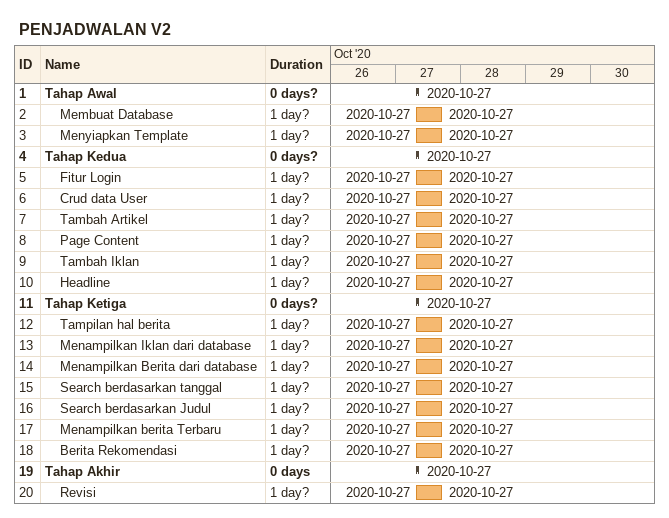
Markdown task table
PENJADWALAN V2

| ID | Level | Task | Duration | Start | Finish |
|---|---|---|---|---|---|
| 1 | 1 | **Tahap Awal** | 0d? | 2020-10-27 | 2020-10-27 |
| 2 | 2 | Membuat Database | 1d? | 2020-10-27 | 2020-10-27 |
| 3 | 2 | Menyiapkan Template | 1d? | 2020-10-27 | 2020-10-27 |
| 4 | 1 | **Tahap Kedua** | 0d? | 2020-10-27 | 2020-10-27 |
| 5 | 2 | Fitur Login | 1d? | 2020-10-27 | 2020-10-27 |
| 6 | 2 | Crud data User | 1d? | 2020-10-27 | 2020-10-27 |
| 7 | 2 | Tambah Artikel | 1d? | 2020-10-27 | 2020-10-27 |
| 8 | 2 | Page Content | 1d? | 2020-10-27 | 2020-10-27 |
| 9 | 2 | Tambah Iklan | 1d? | 2020-10-27 | 2020-10-27 |
| 10 | 2 | Headline | 1d? | 2020-10-27 | 2020-10-27 |
| 11 | 1 | **Tahap Ketiga** | 0d? | 2020-10-27 | 2020-10-27 |
| 12 | 2 | Tampilan hal berita | 1d? | 2020-10-27 | 2020-10-27 |
| 13 | 2 | Menampilkan Iklan dari database | 1d? | 2020-10-27 | 2020-10-27 |
| 14 | 2 | Menampilkan Berita dari database | 1d? | 2020-10-27 | 2020-10-27 |
| 15 | 2 | Search berdasarkan tanggal | 1d? | 2020-10-27 | 2020-10-27 |
| 16 | 2 | Search berdasarkan Judul | 1d? | 2020-10-27 | 2020-10-27 |
| 17 | 2 | Menampilkan berita Terbaru | 1d? | 2020-10-27 | 2020-10-27 |
| 18 | 2 | Berita Rekomendasi | 1d? | 2020-10-27 | 2020-10-27 |
| 19 | 1 | **Tahap Akhir** | 0d | 2020-10-27 | 2020-10-27 |
| 20 | 2 | Revisi | 1d? | 2020-10-27 | 2020-10-27 |
